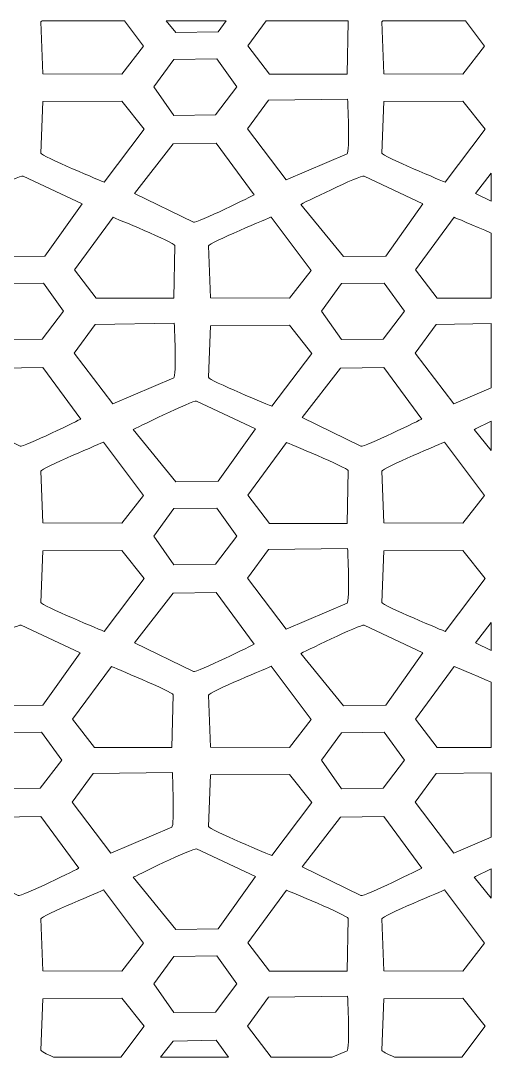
# Model space of a CAD drawing. Header units: millimetres. Extents: x -1200 to 1200, y -590 to 590.
# Drawn here: x 664 to 1200, y -590 to 590 of the extents above; entities that cross this region are included whole.
import ezdxf

# ---------------------------------------------------------------- set-up
doc = ezdxf.new("R2010")
doc.units = ezdxf.units.MM
doc.header["$MEASUREMENT"] = 0
doc.layers.add('Layer 1', color=7, linetype='Continuous')

msp = doc.modelspace()

# ---------------------------------------------------------------- linework, layer by layer
at = {"layer": 'Layer 1', "color": 250, "lineweight": 20}
for points, knots in [([(688.4466, 589.9734), (688.4466, 589.9734), (782.3511, 589.9734), (782.3511, 589.9734), (782.3511, 589.9734), (804.1283, 560.904), (804.1283, 560.904), (804.1283, 560.904), (779.4921, 529.3283), (779.4921, 529.3283), (779.4921, 529.3283), (689.3014, 529.7032), (689.3014, 529.7032), (689.3014, 529.7032), (687.0898, 588.6925), (687.0898, 588.6925), (687.0803, 588.9485), (687.5631, 589.386), (688.4466, 589.9734)], [0, 0, 0, 0, 0.166666667, 0.166666667, 0.166666667, 0.333333333, 0.333333333, 0.333333333, 0.5, 0.5, 0.5, 0.666666667, 0.666666667, 0.666666667, 0.833333333, 0.833333333, 0.833333333, 1, 1, 1, 1]), ([(829.977, 589.9734), (829.977, 589.9734), (898.1187, 589.9734), (898.1187, 589.9734), (898.1187, 589.9734), (889.0518, 577.2117), (889.0518, 577.2117), (889.0518, 577.2117), (840.8596, 576.7042), (840.8596, 576.7042), (840.8596, 576.7042), (829.977, 589.9734), (829.977, 589.9734)], [0, 0, 0, 0, 0.25, 0.25, 0.25, 0.5, 0.5, 0.5, 0.75, 0.75, 0.75, 1, 1, 1, 1]), ([(943.7595, 589.9734), (943.7595, 589.9734), (1036.5601, 589.9734), (1036.5601, 589.9734), (1036.9225, 589.6765), (1037.1264, 589.4396), (1037.1228, 589.2771), (1037.1228, 589.2771), (1035.8984, 529.2602), (1035.8984, 529.2602), (1035.8984, 529.2602), (947.583, 529.252), (947.583, 529.252), (947.583, 529.252), (922.7501, 561.5222), (922.7501, 561.5222), (922.7501, 561.5222), (943.7595, 589.9734), (943.7595, 589.9734)], [0, 0, 0, 0, 0.166666667, 0.166666667, 0.166666667, 0.333333333, 0.333333333, 0.333333333, 0.5, 0.5, 0.5, 0.666666667, 0.666666667, 0.666666667, 0.833333333, 0.833333333, 0.833333333, 1, 1, 1, 1]), ([(1076.5903, 589.9734), (1076.5903, 589.9734), (1170.4948, 589.9734), (1170.4948, 589.9734), (1170.4948, 589.9734), (1192.272, 560.904), (1192.272, 560.904), (1192.272, 560.904), (1167.6359, 529.3283), (1167.6359, 529.3283), (1167.6359, 529.3283), (1077.4451, 529.7032), (1077.4451, 529.7032), (1077.4451, 529.7032), (1075.2335, 588.6925), (1075.2335, 588.6925), (1075.2239, 588.9485), (1075.7068, 589.386), (1076.5903, 589.9734)], [0, 0, 0, 0, 0.166666667, 0.166666667, 0.166666667, 0.333333333, 0.333333333, 0.333333333, 0.5, 0.5, 0.5, 0.666666667, 0.666666667, 0.666666667, 0.833333333, 0.833333333, 0.833333333, 1, 1, 1, 1]), ([(838.6874, 482.1903), (838.6874, 482.1903), (815.7036, 514.6175), (815.7036, 514.6175), (815.7036, 514.6175), (838.6874, 546.0153), (838.6874, 546.0153), (838.6874, 546.0153), (887.3589, 546.53), (887.3589, 546.53), (887.3589, 546.53), (910.3426, 514.6175), (910.3426, 514.6175), (910.3426, 514.6175), (886.0069, 482.7049), (886.0069, 482.7049), (886.0069, 482.7049), (838.6874, 482.1903), (838.6874, 482.1903)], [0, 0, 0, 0, 0.166666667, 0.166666667, 0.166666667, 0.333333333, 0.333333333, 0.333333333, 0.5, 0.5, 0.5, 0.666666667, 0.666666667, 0.666666667, 0.833333333, 0.833333333, 0.833333333, 1, 1, 1, 1]), ([(687.0898, 439.1827), (687.0898, 439.1827), (689.3014, 497.8923), (689.3014, 497.8923), (689.3014, 497.8923), (779.4921, 498.5468), (779.4921, 498.5468), (779.4921, 498.5468), (804.8043, 466.4563), (804.8043, 466.4563), (804.8043, 466.4563), (759.2792, 406.2025), (759.2792, 406.2025), (759.2792, 406.2025), (686.9741, 436.0744), (687.0898, 439.1827)], [0, 0, 0, 0, 0.2, 0.2, 0.2, 0.4, 0.4, 0.4, 0.6, 0.6, 0.6, 0.8, 0.8, 0.8, 1, 1, 1, 1]), ([(1035.7028, 438.4845), (1035.7028, 438.4845), (966.4917, 408.8242), (966.4917, 408.8242), (966.4917, 408.8242), (922.3316, 466.7587), (922.3316, 466.7587), (922.3316, 466.7587), (946.2417, 499.431), (946.2417, 499.431), (946.2417, 499.431), (1036.3311, 500.8145), (1036.3311, 500.8145), (1036.3311, 500.8145), (1039.2593, 440.0097), (1035.7028, 438.4845)], [0, 0, 0, 0, 0.2, 0.2, 0.2, 0.4, 0.4, 0.4, 0.6, 0.6, 0.6, 0.8, 0.8, 0.8, 1, 1, 1, 1]), ([(1075.2335, 439.1827), (1075.2335, 439.1827), (1077.4451, 497.8923), (1077.4451, 497.8923), (1077.4451, 497.8923), (1167.6359, 498.5468), (1167.6359, 498.5468), (1167.6359, 498.5468), (1192.948, 466.4563), (1192.948, 466.4563), (1192.948, 466.4563), (1147.4229, 406.2025), (1147.4229, 406.2025), (1147.4229, 406.2025), (1075.1179, 436.0744), (1075.2335, 439.1827)], [0, 0, 0, 0, 0.2, 0.2, 0.2, 0.4, 0.4, 0.4, 0.6, 0.6, 0.6, 0.8, 0.8, 0.8, 1, 1, 1, 1]), ([(860.7698, 360.694), (860.7698, 360.694), (793.8632, 393.2746), (793.8632, 393.2746), (793.8632, 393.2746), (837.5726, 449.6649), (837.5726, 449.6649), (837.5726, 449.6649), (886.6852, 450.4901), (886.6852, 450.4901), (886.6852, 450.4901), (929.9452, 391.6188), (929.9452, 391.6188), (929.9452, 391.6188), (864.2106, 359.0191), (860.7698, 360.694)], [0, 0, 0, 0, 0.2, 0.2, 0.2, 0.4, 0.4, 0.4, 0.6, 0.6, 0.6, 0.8, 0.8, 0.8, 1, 1, 1, 1]), ([(666.9078, 413.1844), (666.9078, 413.1844), (734.0623, 381.6631), (734.0623, 381.6631), (734.0623, 381.6631), (691.7157, 322.0574), (691.7157, 322.0574), (691.7157, 322.0574), (643.5235, 321.5499), (643.5235, 321.5499), (643.5235, 321.5499), (594.8568, 380.8905), (594.8568, 380.8905), (594.8568, 380.8905), (663.4313, 414.8147), (666.9078, 413.1844)], [0, 0, 0, 0, 0.2, 0.2, 0.2, 0.4, 0.4, 0.4, 0.6, 0.6, 0.6, 0.8, 0.8, 0.8, 1, 1, 1, 1]), ([(1055.0515, 413.1844), (1055.0515, 413.1844), (1122.2061, 381.6631), (1122.2061, 381.6631), (1122.2061, 381.6631), (1079.8594, 322.0574), (1079.8594, 322.0574), (1079.8594, 322.0574), (1031.6672, 321.5499), (1031.6672, 321.5499), (1031.6672, 321.5499), (983.0005, 380.8905), (983.0005, 380.8905), (983.0005, 380.8905), (1051.575, 414.8147), (1055.0515, 413.1844)], [0, 0, 0, 0, 0.2, 0.2, 0.2, 0.4, 0.4, 0.4, 0.6, 0.6, 0.6, 0.8, 0.8, 0.8, 1, 1, 1, 1]), ([(1199.95, 416.4233), (1199.95, 416.4233), (1199.95, 384.5372), (1199.95, 384.5372), (1199.95, 384.5372), (1182.0069, 393.2746), (1182.0069, 393.2746), (1182.0069, 393.2746), (1199.95, 416.4233), (1199.95, 416.4233)], [0, 0, 0, 0, 0.333333333, 0.333333333, 0.333333333, 0.666666667, 0.666666667, 0.666666667, 1, 1, 1, 1]), ([(839.7866, 334.1228), (839.7866, 334.1228), (838.5622, 274.106), (838.5622, 274.106), (838.5622, 274.106), (750.2468, 274.0978), (750.2468, 274.0978), (750.2468, 274.0978), (725.4139, 306.368), (725.4139, 306.368), (725.4139, 306.368), (769.5764, 366.1725), (769.5764, 366.1725), (769.5764, 366.1725), (839.8486, 337.2311), (839.7866, 334.1228)], [0, 0, 0, 0, 0.2, 0.2, 0.2, 0.4, 0.4, 0.4, 0.6, 0.6, 0.6, 0.8, 0.8, 0.8, 1, 1, 1, 1]), ([(877.8973, 333.5383), (877.8973, 333.5383), (880.109, 274.5489), (880.109, 274.5489), (880.109, 274.5489), (970.2997, 274.174), (970.2997, 274.174), (970.2997, 274.174), (994.9359, 305.7498), (994.9359, 305.7498), (994.9359, 305.7498), (949.4106, 366.5184), (949.4106, 366.5184), (949.4106, 366.5184), (877.7817, 336.6456), (877.8973, 333.5383)], [0, 0, 0, 0, 0.2, 0.2, 0.2, 0.4, 0.4, 0.4, 0.6, 0.6, 0.6, 0.8, 0.8, 0.8, 1, 1, 1, 1]), ([(1199.95, 348.2037), (1199.95, 348.2037), (1199.95, 274.1033), (1199.95, 274.1033), (1199.95, 274.1033), (1138.3905, 274.0978), (1138.3905, 274.0978), (1138.3905, 274.0978), (1113.5577, 306.368), (1113.5577, 306.368), (1113.5577, 306.368), (1157.7201, 366.1725), (1157.7201, 366.1725), (1157.7201, 366.1725), (1180.376, 356.8386), (1199.95, 348.2037)], [0, 0, 0, 0, 0.2, 0.2, 0.2, 0.4, 0.4, 0.4, 0.6, 0.6, 0.6, 0.8, 0.8, 0.8, 1, 1, 1, 1]), ([(641.3512, 227.036), (641.3512, 227.036), (618.3674, 259.4633), (618.3674, 259.4633), (618.3674, 259.4633), (641.3512, 290.8611), (641.3512, 290.8611), (641.3512, 290.8611), (690.0227, 291.3758), (690.0227, 291.3758), (690.0227, 291.3758), (713.0064, 259.4633), (713.0064, 259.4633), (713.0064, 259.4633), (688.6707, 227.5507), (688.6707, 227.5507), (688.6707, 227.5507), (641.3512, 227.036), (641.3512, 227.036)], [0, 0, 0, 0, 0.166666667, 0.166666667, 0.166666667, 0.333333333, 0.333333333, 0.333333333, 0.5, 0.5, 0.5, 0.666666667, 0.666666667, 0.666666667, 0.833333333, 0.833333333, 0.833333333, 1, 1, 1, 1]), ([(1029.495, 227.036), (1029.495, 227.036), (1006.5112, 259.4633), (1006.5112, 259.4633), (1006.5112, 259.4633), (1029.495, 290.8611), (1029.495, 290.8611), (1029.495, 290.8611), (1078.1664, 291.3758), (1078.1664, 291.3758), (1078.1664, 291.3758), (1101.1501, 259.4633), (1101.1501, 259.4633), (1101.1501, 259.4633), (1076.8144, 227.5507), (1076.8144, 227.5507), (1076.8144, 227.5507), (1029.495, 227.036), (1029.495, 227.036)], [0, 0, 0, 0, 0.166666667, 0.166666667, 0.166666667, 0.333333333, 0.333333333, 0.333333333, 0.5, 0.5, 0.5, 0.666666667, 0.666666667, 0.666666667, 0.833333333, 0.833333333, 0.833333333, 1, 1, 1, 1]), ([(838.3667, 183.3303), (838.3667, 183.3303), (769.1555, 153.67), (769.1555, 153.67), (769.1555, 153.67), (724.9954, 211.6044), (724.9954, 211.6044), (724.9954, 211.6044), (748.9056, 244.2768), (748.9056, 244.2768), (748.9056, 244.2768), (838.995, 245.6603), (838.995, 245.6603), (838.995, 245.6603), (841.9231, 184.8554), (838.3667, 183.3303)], [0, 0, 0, 0, 0.2, 0.2, 0.2, 0.4, 0.4, 0.4, 0.6, 0.6, 0.6, 0.8, 0.8, 0.8, 1, 1, 1, 1]), ([(877.8973, 184.0284), (877.8973, 184.0284), (880.109, 242.7381), (880.109, 242.7381), (880.109, 242.7381), (970.2997, 243.3926), (970.2997, 243.3926), (970.2997, 243.3926), (995.6119, 211.3021), (995.6119, 211.3021), (995.6119, 211.3021), (950.0866, 151.0483), (950.0866, 151.0483), (950.0866, 151.0483), (877.7817, 180.9201), (877.8973, 184.0284)], [0, 0, 0, 0, 0.2, 0.2, 0.2, 0.4, 0.4, 0.4, 0.6, 0.6, 0.6, 0.8, 0.8, 0.8, 1, 1, 1, 1]), ([(1199.95, 245.2427), (1199.95, 245.2427), (1199.95, 171.9475), (1199.95, 171.9475), (1199.95, 171.9475), (1157.2992, 153.67), (1157.2992, 153.67), (1157.2992, 153.67), (1113.1392, 211.6044), (1113.1392, 211.6044), (1113.1392, 211.6044), (1137.0493, 244.2768), (1137.0493, 244.2768), (1137.0493, 244.2768), (1199.95, 245.2427), (1199.95, 245.2427)], [0, 0, 0, 0, 0.2, 0.2, 0.2, 0.4, 0.4, 0.4, 0.6, 0.6, 0.6, 0.8, 0.8, 0.8, 1, 1, 1, 1]), ([(663.4337, 105.5397), (663.4337, 105.5397), (596.5271, 138.1204), (596.5271, 138.1204), (596.5271, 138.1204), (640.2365, 194.5107), (640.2365, 194.5107), (640.2365, 194.5107), (689.3491, 195.3359), (689.3491, 195.3359), (689.3491, 195.3359), (732.609, 136.4646), (732.609, 136.4646), (732.609, 136.4646), (666.8744, 103.8649), (663.4337, 105.5397)], [0, 0, 0, 0, 0.2, 0.2, 0.2, 0.4, 0.4, 0.4, 0.6, 0.6, 0.6, 0.8, 0.8, 0.8, 1, 1, 1, 1]), ([(1051.5774, 105.5397), (1051.5774, 105.5397), (984.6708, 138.1204), (984.6708, 138.1204), (984.6708, 138.1204), (1028.3802, 194.5107), (1028.3802, 194.5107), (1028.3802, 194.5107), (1077.4928, 195.3359), (1077.4928, 195.3359), (1077.4928, 195.3359), (1120.7528, 136.4646), (1120.7528, 136.4646), (1120.7528, 136.4646), (1055.0181, 103.8649), (1051.5774, 105.5397)], [0, 0, 0, 0, 0.2, 0.2, 0.2, 0.4, 0.4, 0.4, 0.6, 0.6, 0.6, 0.8, 0.8, 0.8, 1, 1, 1, 1]), ([(864.2439, 156.8609), (864.2439, 156.8609), (931.3985, 125.3396), (931.3985, 125.3396), (931.3985, 125.3396), (889.0518, 65.7339), (889.0518, 65.7339), (889.0518, 65.7339), (840.8596, 65.2265), (840.8596, 65.2265), (840.8596, 65.2265), (792.1929, 124.5671), (792.1929, 124.5671), (792.1929, 124.5671), (860.7674, 158.4913), (864.2439, 156.8609)], [0, 0, 0, 0, 0.2, 0.2, 0.2, 0.4, 0.4, 0.4, 0.6, 0.6, 0.6, 0.8, 0.8, 0.8, 1, 1, 1, 1]), ([(1199.95, 134.1234), (1199.95, 134.1234), (1199.95, 100.6522), (1199.95, 100.6522), (1199.95, 100.6522), (1180.3367, 124.5671), (1180.3367, 124.5671), (1180.3367, 124.5671), (1188.8098, 128.7574), (1199.95, 134.1234)], [0, 0, 0, 0, 0.333333333, 0.333333333, 0.333333333, 0.666666667, 0.666666667, 0.666666667, 1, 1, 1, 1]), ([(687.0898, 77.2148), (687.0898, 77.2148), (689.3014, 18.2255), (689.3014, 18.2255), (689.3014, 18.2255), (779.4921, 17.8506), (779.4921, 17.8506), (779.4921, 17.8506), (804.1283, 49.4263), (804.1283, 49.4263), (804.1283, 49.4263), (758.6032, 110.1949), (758.6032, 110.1949), (758.6032, 110.1949), (686.9741, 80.3221), (687.0898, 77.2148)], [0, 0, 0, 0, 0.2, 0.2, 0.2, 0.4, 0.4, 0.4, 0.6, 0.6, 0.6, 0.8, 0.8, 0.8, 1, 1, 1, 1]), ([(1037.1228, 77.7994), (1037.1228, 77.7994), (1035.8984, 17.7825), (1035.8984, 17.7825), (1035.8984, 17.7825), (947.583, 17.7743), (947.583, 17.7743), (947.583, 17.7743), (922.7501, 50.0445), (922.7501, 50.0445), (922.7501, 50.0445), (966.9125, 109.849), (966.9125, 109.849), (966.9125, 109.849), (1037.1848, 80.9077), (1037.1228, 77.7994)], [0, 0, 0, 0, 0.2, 0.2, 0.2, 0.4, 0.4, 0.4, 0.6, 0.6, 0.6, 0.8, 0.8, 0.8, 1, 1, 1, 1]), ([(1075.2335, 77.2148), (1075.2335, 77.2148), (1077.4451, 18.2255), (1077.4451, 18.2255), (1077.4451, 18.2255), (1167.6359, 17.8506), (1167.6359, 17.8506), (1167.6359, 17.8506), (1192.272, 49.4263), (1192.272, 49.4263), (1192.272, 49.4263), (1146.7468, 110.1949), (1146.7468, 110.1949), (1146.7468, 110.1949), (1075.1179, 80.3221), (1075.2335, 77.2148)], [0, 0, 0, 0, 0.2, 0.2, 0.2, 0.4, 0.4, 0.4, 0.6, 0.6, 0.6, 0.8, 0.8, 0.8, 1, 1, 1, 1]), ([(838.6874, -29.2875), (838.6874, -29.2875), (815.7036, 3.1398), (815.7036, 3.1398), (815.7036, 3.1398), (838.6874, 34.5376), (838.6874, 34.5376), (838.6874, 34.5376), (887.3589, 35.0523), (887.3589, 35.0523), (887.3589, 35.0523), (910.3426, 3.1398), (910.3426, 3.1398), (910.3426, 3.1398), (886.0069, -28.7728), (886.0069, -28.7728), (886.0069, -28.7728), (838.6874, -29.2875), (838.6874, -29.2875)], [0, 0, 0, 0, 0.166666667, 0.166666667, 0.166666667, 0.333333333, 0.333333333, 0.333333333, 0.5, 0.5, 0.5, 0.666666667, 0.666666667, 0.666666667, 0.833333333, 0.833333333, 0.833333333, 1, 1, 1, 1]), ([(1035.7028, -72.9932), (1035.7028, -72.9932), (966.4917, -102.6535), (966.4917, -102.6535), (966.4917, -102.6535), (922.3316, -44.7191), (922.3316, -44.7191), (922.3316, -44.7191), (946.2417, -12.0467), (946.2417, -12.0467), (946.2417, -12.0467), (1036.3311, -10.6632), (1036.3311, -10.6632), (1036.3311, -10.6632), (1039.2593, -71.4681), (1035.7028, -72.9932)], [0, 0, 0, 0, 0.2, 0.2, 0.2, 0.4, 0.4, 0.4, 0.6, 0.6, 0.6, 0.8, 0.8, 0.8, 1, 1, 1, 1]), ([(687.0898, -72.2951), (687.0898, -72.2951), (689.3014, -13.5854), (689.3014, -13.5854), (689.3014, -13.5854), (779.4921, -12.9309), (779.4921, -12.9309), (779.4921, -12.9309), (804.8043, -45.0214), (804.8043, -45.0214), (804.8043, -45.0214), (759.2792, -105.2752), (759.2792, -105.2752), (759.2792, -105.2752), (686.9741, -75.4033), (687.0898, -72.2951)], [0, 0, 0, 0, 0.2, 0.2, 0.2, 0.4, 0.4, 0.4, 0.6, 0.6, 0.6, 0.8, 0.8, 0.8, 1, 1, 1, 1]), ([(1075.2335, -72.2951), (1075.2335, -72.2951), (1077.4451, -13.5854), (1077.4451, -13.5854), (1077.4451, -13.5854), (1167.6359, -12.9309), (1167.6359, -12.9309), (1167.6359, -12.9309), (1192.948, -45.0214), (1192.948, -45.0214), (1192.948, -45.0214), (1147.4229, -105.2752), (1147.4229, -105.2752), (1147.4229, -105.2752), (1075.1179, -75.4033), (1075.2335, -72.2951)], [0, 0, 0, 0, 0.2, 0.2, 0.2, 0.4, 0.4, 0.4, 0.6, 0.6, 0.6, 0.8, 0.8, 0.8, 1, 1, 1, 1]), ([(860.7698, -150.7838), (860.7698, -150.7838), (793.8632, -118.2031), (793.8632, -118.2031), (793.8632, -118.2031), (837.5726, -61.8128), (837.5726, -61.8128), (837.5726, -61.8128), (886.6852, -60.9876), (886.6852, -60.9876), (886.6852, -60.9876), (929.9452, -119.8589), (929.9452, -119.8589), (929.9452, -119.8589), (864.2106, -152.4586), (860.7698, -150.7838)], [0, 0, 0, 0, 0.2, 0.2, 0.2, 0.4, 0.4, 0.4, 0.6, 0.6, 0.6, 0.8, 0.8, 0.8, 1, 1, 1, 1]), ([(664.7272, -98.2044), (664.7272, -98.2044), (731.8818, -129.7257), (731.8818, -129.7257), (731.8818, -129.7257), (689.535, -189.3314), (689.535, -189.3314), (689.535, -189.3314), (641.3429, -189.8388), (641.3429, -189.8388), (641.3429, -189.8388), (592.6762, -130.4982), (592.6762, -130.4982), (592.6762, -130.4982), (661.2507, -96.574), (664.7272, -98.2044)], [0, 0, 0, 0, 0.2, 0.2, 0.2, 0.4, 0.4, 0.4, 0.6, 0.6, 0.6, 0.8, 0.8, 0.8, 1, 1, 1, 1]), ([(1055.0515, -98.2044), (1055.0515, -98.2044), (1122.2061, -129.7257), (1122.2061, -129.7257), (1122.2061, -129.7257), (1079.8594, -189.3314), (1079.8594, -189.3314), (1079.8594, -189.3314), (1031.6672, -189.8388), (1031.6672, -189.8388), (1031.6672, -189.8388), (983.0005, -130.4982), (983.0005, -130.4982), (983.0005, -130.4982), (1051.575, -96.574), (1055.0515, -98.2044)], [0, 0, 0, 0, 0.2, 0.2, 0.2, 0.4, 0.4, 0.4, 0.6, 0.6, 0.6, 0.8, 0.8, 0.8, 1, 1, 1, 1]), ([(1199.95, -95.0544), (1199.95, -95.0544), (1199.95, -126.9406), (1199.95, -126.9406), (1199.95, -126.9406), (1182.0069, -118.2031), (1182.0069, -118.2031), (1182.0069, -118.2031), (1199.95, -95.0544), (1199.95, -95.0544)], [0, 0, 0, 0, 0.333333333, 0.333333333, 0.333333333, 0.666666667, 0.666666667, 0.666666667, 1, 1, 1, 1]), ([(837.606, -177.2659), (837.606, -177.2659), (836.3817, -237.2828), (836.3817, -237.2828), (836.3817, -237.2828), (748.0663, -237.291), (748.0663, -237.291), (748.0663, -237.291), (723.2334, -205.0207), (723.2334, -205.0207), (723.2334, -205.0207), (767.3958, -145.2163), (767.3958, -145.2163), (767.3958, -145.2163), (837.668, -174.1576), (837.606, -177.2659)], [0, 0, 0, 0, 0.2, 0.2, 0.2, 0.4, 0.4, 0.4, 0.6, 0.6, 0.6, 0.8, 0.8, 0.8, 1, 1, 1, 1]), ([(877.8973, -177.8505), (877.8973, -177.8505), (880.109, -236.8398), (880.109, -236.8398), (880.109, -236.8398), (970.2997, -237.2147), (970.2997, -237.2147), (970.2997, -237.2147), (994.9359, -205.6389), (994.9359, -205.6389), (994.9359, -205.6389), (949.4106, -144.8704), (949.4106, -144.8704), (949.4106, -144.8704), (877.7817, -174.7432), (877.8973, -177.8505)], [0, 0, 0, 0, 0.2, 0.2, 0.2, 0.4, 0.4, 0.4, 0.6, 0.6, 0.6, 0.8, 0.8, 0.8, 1, 1, 1, 1]), ([(1199.95, -163.1851), (1199.95, -163.1851), (1199.95, -237.2855), (1199.95, -237.2855), (1199.95, -237.2855), (1138.3905, -237.291), (1138.3905, -237.291), (1138.3905, -237.291), (1113.5577, -205.0207), (1113.5577, -205.0207), (1113.5577, -205.0207), (1157.7201, -145.2163), (1157.7201, -145.2163), (1157.7201, -145.2163), (1180.376, -154.5502), (1199.95, -163.1851)], [0, 0, 0, 0, 0.2, 0.2, 0.2, 0.4, 0.4, 0.4, 0.6, 0.6, 0.6, 0.8, 0.8, 0.8, 1, 1, 1, 1]), ([(639.1706, -284.3528), (639.1706, -284.3528), (616.1869, -251.9255), (616.1869, -251.9255), (616.1869, -251.9255), (639.1706, -220.5277), (639.1706, -220.5277), (639.1706, -220.5277), (687.8421, -220.0129), (687.8421, -220.0129), (687.8421, -220.0129), (710.8259, -251.9255), (710.8259, -251.9255), (710.8259, -251.9255), (686.4901, -283.838), (686.4901, -283.838), (686.4901, -283.838), (639.1706, -284.3528), (639.1706, -284.3528)], [0, 0, 0, 0, 0.166666667, 0.166666667, 0.166666667, 0.333333333, 0.333333333, 0.333333333, 0.5, 0.5, 0.5, 0.666666667, 0.666666667, 0.666666667, 0.833333333, 0.833333333, 0.833333333, 1, 1, 1, 1]), ([(1029.495, -284.3528), (1029.495, -284.3528), (1006.5112, -251.9255), (1006.5112, -251.9255), (1006.5112, -251.9255), (1029.495, -220.5277), (1029.495, -220.5277), (1029.495, -220.5277), (1078.1664, -220.0129), (1078.1664, -220.0129), (1078.1664, -220.0129), (1101.1501, -251.9255), (1101.1501, -251.9255), (1101.1501, -251.9255), (1076.8144, -283.838), (1076.8144, -283.838), (1076.8144, -283.838), (1029.495, -284.3528), (1029.495, -284.3528)], [0, 0, 0, 0, 0.166666667, 0.166666667, 0.166666667, 0.333333333, 0.333333333, 0.333333333, 0.5, 0.5, 0.5, 0.666666667, 0.666666667, 0.666666667, 0.833333333, 0.833333333, 0.833333333, 1, 1, 1, 1]), ([(836.1861, -328.0585), (836.1861, -328.0585), (766.975, -357.7188), (766.975, -357.7188), (766.975, -357.7188), (722.8149, -299.7843), (722.8149, -299.7843), (722.8149, -299.7843), (746.725, -267.1119), (746.725, -267.1119), (746.725, -267.1119), (836.8144, -265.7285), (836.8144, -265.7285), (836.8144, -265.7285), (839.7425, -326.5334), (836.1861, -328.0585)], [0, 0, 0, 0, 0.2, 0.2, 0.2, 0.4, 0.4, 0.4, 0.6, 0.6, 0.6, 0.8, 0.8, 0.8, 1, 1, 1, 1]), ([(877.8973, -327.3604), (877.8973, -327.3604), (880.109, -268.6507), (880.109, -268.6507), (880.109, -268.6507), (970.2997, -267.9961), (970.2997, -267.9961), (970.2997, -267.9961), (995.6119, -300.0866), (995.6119, -300.0866), (995.6119, -300.0866), (950.0866, -360.3405), (950.0866, -360.3405), (950.0866, -360.3405), (877.7817, -330.4687), (877.8973, -327.3604)], [0, 0, 0, 0, 0.2, 0.2, 0.2, 0.4, 0.4, 0.4, 0.6, 0.6, 0.6, 0.8, 0.8, 0.8, 1, 1, 1, 1]), ([(1199.95, -266.1461), (1199.95, -266.1461), (1199.95, -339.4413), (1199.95, -339.4413), (1199.95, -339.4413), (1157.2992, -357.7188), (1157.2992, -357.7188), (1157.2992, -357.7188), (1113.1392, -299.7843), (1113.1392, -299.7843), (1113.1392, -299.7843), (1137.0493, -267.1119), (1137.0493, -267.1119), (1137.0493, -267.1119), (1199.95, -266.1461), (1199.95, -266.1461)], [0, 0, 0, 0, 0.2, 0.2, 0.2, 0.4, 0.4, 0.4, 0.6, 0.6, 0.6, 0.8, 0.8, 0.8, 1, 1, 1, 1]), ([(661.253, -405.849), (661.253, -405.849), (594.3465, -373.2683), (594.3465, -373.2683), (594.3465, -373.2683), (638.0559, -316.8781), (638.0559, -316.8781), (638.0559, -316.8781), (687.1685, -316.0529), (687.1685, -316.0529), (687.1685, -316.0529), (730.4284, -374.9241), (730.4284, -374.9241), (730.4284, -374.9241), (664.6938, -407.5239), (661.253, -405.849)], [0, 0, 0, 0, 0.2, 0.2, 0.2, 0.4, 0.4, 0.4, 0.6, 0.6, 0.6, 0.8, 0.8, 0.8, 1, 1, 1, 1]), ([(1051.5774, -405.849), (1051.5774, -405.849), (984.6708, -373.2683), (984.6708, -373.2683), (984.6708, -373.2683), (1028.3802, -316.8781), (1028.3802, -316.8781), (1028.3802, -316.8781), (1077.4928, -316.0529), (1077.4928, -316.0529), (1077.4928, -316.0529), (1120.7528, -374.9241), (1120.7528, -374.9241), (1120.7528, -374.9241), (1055.0181, -407.5239), (1051.5774, -405.849)], [0, 0, 0, 0, 0.2, 0.2, 0.2, 0.4, 0.4, 0.4, 0.6, 0.6, 0.6, 0.8, 0.8, 0.8, 1, 1, 1, 1]), ([(864.2439, -352.8675), (864.2439, -352.8675), (931.3985, -384.3888), (931.3985, -384.3888), (931.3985, -384.3888), (889.0518, -443.9945), (889.0518, -443.9945), (889.0518, -443.9945), (840.8596, -444.502), (840.8596, -444.502), (840.8596, -444.502), (792.1929, -385.1614), (792.1929, -385.1614), (792.1929, -385.1614), (860.7674, -351.2371), (864.2439, -352.8675)], [0, 0, 0, 0, 0.2, 0.2, 0.2, 0.4, 0.4, 0.4, 0.6, 0.6, 0.6, 0.8, 0.8, 0.8, 1, 1, 1, 1]), ([(1199.95, -375.605), (1199.95, -375.605), (1199.95, -409.0762), (1199.95, -409.0762), (1199.95, -409.0762), (1180.3367, -385.1614), (1180.3367, -385.1614), (1180.3367, -385.1614), (1188.8098, -380.971), (1199.95, -375.605)], [0, 0, 0, 0, 0.333333333, 0.333333333, 0.333333333, 0.666666667, 0.666666667, 0.666666667, 1, 1, 1, 1]), ([(687.0898, -432.5137), (687.0898, -432.5137), (689.3014, -491.5029), (689.3014, -491.5029), (689.3014, -491.5029), (779.4921, -491.8778), (779.4921, -491.8778), (779.4921, -491.8778), (804.1283, -460.3021), (804.1283, -460.3021), (804.1283, -460.3021), (758.6032, -399.5335), (758.6032, -399.5335), (758.6032, -399.5335), (686.9741, -429.4062), (687.0898, -432.5137)], [0, 0, 0, 0, 0.2, 0.2, 0.2, 0.4, 0.4, 0.4, 0.6, 0.6, 0.6, 0.8, 0.8, 0.8, 1, 1, 1, 1]), ([(1037.1228, -431.929), (1037.1228, -431.929), (1035.8984, -491.9459), (1035.8984, -491.9459), (1035.8984, -491.9459), (947.583, -491.9541), (947.583, -491.9541), (947.583, -491.9541), (922.7501, -459.6839), (922.7501, -459.6839), (922.7501, -459.6839), (966.9125, -399.8794), (966.9125, -399.8794), (966.9125, -399.8794), (1037.1848, -428.8207), (1037.1228, -431.929)], [0, 0, 0, 0, 0.2, 0.2, 0.2, 0.4, 0.4, 0.4, 0.6, 0.6, 0.6, 0.8, 0.8, 0.8, 1, 1, 1, 1]), ([(1075.2335, -432.5137), (1075.2335, -432.5137), (1077.4451, -491.5029), (1077.4451, -491.5029), (1077.4451, -491.5029), (1167.6359, -491.8778), (1167.6359, -491.8778), (1167.6359, -491.8778), (1192.272, -460.3021), (1192.272, -460.3021), (1192.272, -460.3021), (1146.7468, -399.5335), (1146.7468, -399.5335), (1146.7468, -399.5335), (1075.1179, -429.4062), (1075.2335, -432.5137)], [0, 0, 0, 0, 0.2, 0.2, 0.2, 0.4, 0.4, 0.4, 0.6, 0.6, 0.6, 0.8, 0.8, 0.8, 1, 1, 1, 1]), ([(838.6874, -539.0159), (838.6874, -539.0159), (815.7036, -506.5886), (815.7036, -506.5886), (815.7036, -506.5886), (838.6874, -475.1908), (838.6874, -475.1908), (838.6874, -475.1908), (887.3589, -474.6761), (887.3589, -474.6761), (887.3589, -474.6761), (910.3426, -506.5886), (910.3426, -506.5886), (910.3426, -506.5886), (886.0069, -538.5012), (886.0069, -538.5012), (886.0069, -538.5012), (838.6874, -539.0159), (838.6874, -539.0159)], [0, 0, 0, 0, 0.166666667, 0.166666667, 0.166666667, 0.333333333, 0.333333333, 0.333333333, 0.5, 0.5, 0.5, 0.666666667, 0.666666667, 0.666666667, 0.833333333, 0.833333333, 0.833333333, 1, 1, 1, 1]), ([(778.1509, -590.0266), (778.1509, -590.0266), (701.5753, -590.0266), (701.5753, -590.0266), (693.0414, -586.0405), (687.0564, -582.9195), (687.0898, -582.0235), (687.0898, -582.0235), (689.3014, -523.3138), (689.3014, -523.3138), (689.3014, -523.3138), (779.4921, -522.6593), (779.4921, -522.6593), (779.4921, -522.6593), (804.8043, -554.7498), (804.8043, -554.7498), (804.8043, -554.7498), (778.1509, -590.0266), (778.1509, -590.0266)], [0, 0, 0, 0, 0.166666667, 0.166666667, 0.166666667, 0.333333333, 0.333333333, 0.333333333, 0.5, 0.5, 0.5, 0.666666667, 0.666666667, 0.666666667, 0.833333333, 0.833333333, 0.833333333, 1, 1, 1, 1]), ([(1018.6564, -590.0266), (1018.6564, -590.0266), (949.4512, -590.0266), (949.4512, -590.0266), (949.4512, -590.0266), (922.3316, -554.4475), (922.3316, -554.4475), (922.3316, -554.4475), (946.2417, -521.7751), (946.2417, -521.7751), (946.2417, -521.7751), (1036.3311, -520.3916), (1036.3311, -520.3916), (1036.3311, -520.3916), (1039.2593, -581.1965), (1035.7028, -582.7216), (1035.7028, -582.7216), (1018.6564, -590.0266), (1018.6564, -590.0266)], [0, 0, 0, 0, 0.166666667, 0.166666667, 0.166666667, 0.333333333, 0.333333333, 0.333333333, 0.5, 0.5, 0.5, 0.666666667, 0.666666667, 0.666666667, 0.833333333, 0.833333333, 0.833333333, 1, 1, 1, 1]), ([(1166.2946, -590.0266), (1166.2946, -590.0266), (1089.719, -590.0266), (1089.719, -590.0266), (1081.1851, -586.0405), (1075.2001, -582.9195), (1075.2335, -582.0235), (1075.2335, -582.0235), (1077.4451, -523.3138), (1077.4451, -523.3138), (1077.4451, -523.3138), (1167.6359, -522.6593), (1167.6359, -522.6593), (1167.6359, -522.6593), (1192.948, -554.7498), (1192.948, -554.7498), (1192.948, -554.7498), (1166.2946, -590.0266), (1166.2946, -590.0266)], [0, 0, 0, 0, 0.166666667, 0.166666667, 0.166666667, 0.333333333, 0.333333333, 0.333333333, 0.5, 0.5, 0.5, 0.666666667, 0.666666667, 0.666666667, 0.833333333, 0.833333333, 0.833333333, 1, 1, 1, 1]), ([(900.8751, -590.0266), (900.8751, -590.0266), (823.2445, -590.0266), (823.2445, -590.0266), (823.2445, -590.0266), (837.5726, -571.5412), (837.5726, -571.5412), (837.5726, -571.5412), (886.6852, -570.716), (886.6852, -570.716), (886.6852, -570.716), (900.8751, -590.0266), (900.8751, -590.0266)], [0, 0, 0, 0, 0.25, 0.25, 0.25, 0.5, 0.5, 0.5, 0.75, 0.75, 0.75, 1, 1, 1, 1])]:
    msp.add_open_spline(points, degree=3, knots=knots, dxfattribs=at)

doc.saveas('drawing.dxf')
